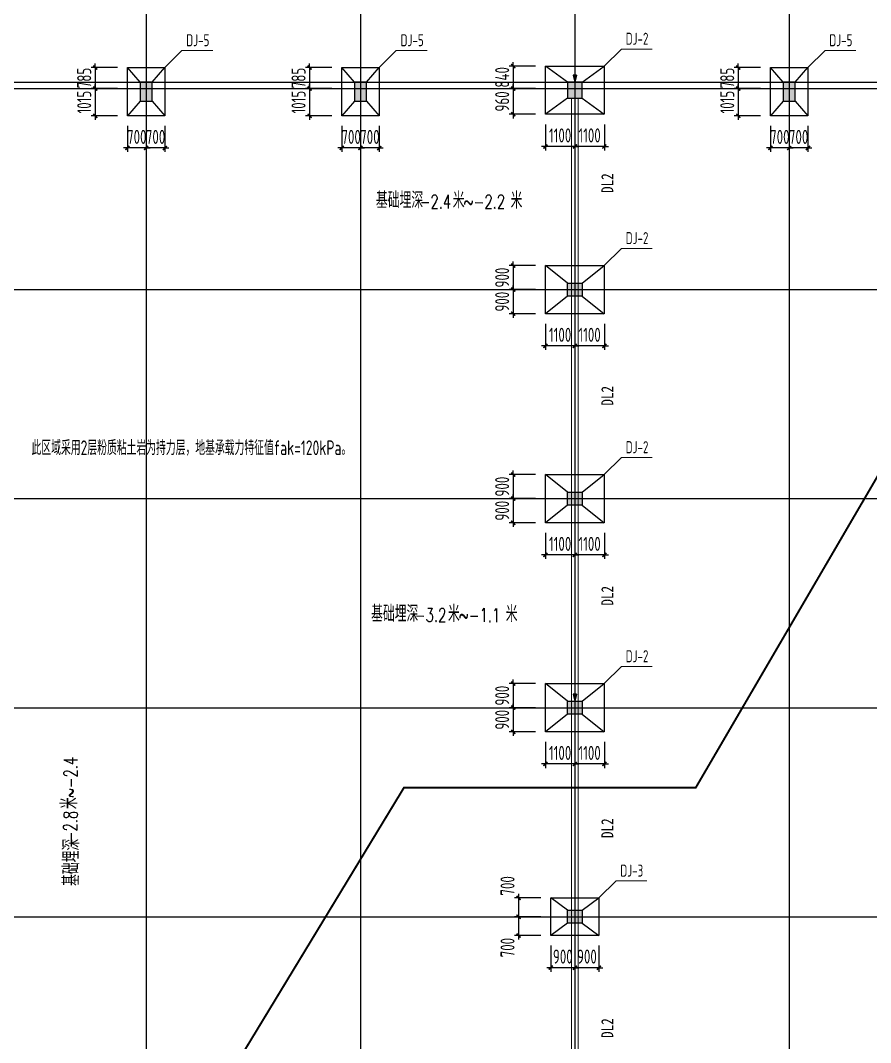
# Model space of a CAD drawing. Header units: millimetres. Extents: x 6950065 to 7140129, y 16284814 to 19754034.
# Drawn here: x 6980650 to 7012378, y 18944365 to 18982502 of the extents above; entities that cross this region are included whole.
import ezdxf

# ---------------------------------------------------------------- set-up
doc = ezdxf.new("R2010")
doc.units = ezdxf.units.MM
doc.header["$LTSCALE"] = 1500
doc.header["$MEASUREMENT"] = 0
doc.linetypes.add('94', pattern=[0])
doc.linetypes.add('DASH', pattern=[0.35, 0.25, -0.1])
doc.layers.get('Defpoints').update_dxf_attribs({"color": 1})
for name, color, linetype in [('1', 7, 'Continuous'), ('3', 3, 'Continuous'), ('AXIS', 3, 'Continuous'), ('COLU', 253, 'Continuous'), ('COLU_DIM', 3, 'Continuous'), ('COLU_HATCH', 251, 'Continuous'), ('C型钢', 6, 'Continuous'), ('dim', 7, 'Continuous'), ('DIM_SYMB', 165, 'Continuous'), ('搅拌桩', 136, 'Continuous'), ('轴线__尺寸数字', 253, 'Continuous')]:
    doc.layers.add(name, color=color, linetype=linetype)
doc.layers.add('BEAM_CON', color=4, linetype='Continuous', lineweight=0)
doc.layers.add('COLU_NUM', color=7, linetype='Continuous', lineweight=0)
doc.styles.add('_TCH_DIM', font='SIMPLEX', dxfattribs={"bigfont": 'GBCBIG'})
doc.styles.add('TSSD_Dimension', font='Tssdeng.shx', dxfattribs={"width": 0.7, "bigfont": 'hztxt.shx'})
doc.styles.add('TSSD_Label', font='Tssdeng.shx', dxfattribs={"width": 0.7, "bigfont": 'hztxt.shx'})
doc.styles.add('TSSD_REIN', font='tssdeng.shx', dxfattribs={"width": 0.7, "bigfont": 'tssdchn.shx'})
doc.styles.add('黑体', font='simhei.ttf', dxfattribs={"width": 0.8})
doc.dimstyles.new('TSSD_150_150', dxfattribs={"dimtxt": 525, "dimasz": 150, "dimexe": 150, "dimexo": 375, "dimgap": 150, "dimtad": 1, "dimdec": 0, "dimzin": 0, "dimdsep": 46, "dimtxsty": 'TSSD_Dimension', "dimblk": 'ARCHTICK', "dimcen": 0, "dimdle": 150, "dimclrt": 7, "dimadec": 0, "dimazin": 0, "dimtfac": 1, "dimtdec": 0, "dimtix": 1, "dimtmove": 2, "dimatfit": 3, "dimfxl": 0, "dimtolj": 1, "dimtzin": 0, "dimarcsym": 0})

# ---------------------------------------------------------------- blocks, each defined once
blk = doc.blocks.new('jmv')
at = {"layer": 'COLU_HATCH'}
for points in [[(6327626, 18801920), (6328066, 18801920), (6328066, 18802630), (6327626, 18802630)], [(6335626, 18801920), (6336066, 18801920), (6336066, 18802630), (6335626, 18802630)], [(6343576, 18802030), (6344116, 18802030), (6344116, 18802630), (6343576, 18802630)], [(6351626, 18801920), (6352066, 18801920), (6352066, 18802630), (6351626, 18802630)], [(6343576, 18795130), (6344116, 18795130), (6344116, 18794650), (6343576, 18794650)], [(6343576, 18787330), (6344116, 18787330), (6344116, 18786850), (6343576, 18786850)], [(6343576, 18779530), (6344116, 18779530), (6344116, 18779050), (6343576, 18779050)], [(6343576, 18771730), (6344116, 18771730), (6344116, 18771250), (6343576, 18771250)]]:
    blk.add_hatch(color=256, dxfattribs=at).paths.add_polyline_path(points)
at = {"layer": 'COLU'}
for points in [[(6327626, 18801920), (6328066, 18801920), (6328066, 18802630), (6327626, 18802630)], [(6335626, 18801920), (6336066, 18801920), (6336066, 18802630), (6335626, 18802630)], [(6343576, 18802030), (6344116, 18802030), (6344116, 18802630), (6343576, 18802630)], [(6351626, 18801920), (6352066, 18801920), (6352066, 18802630), (6351626, 18802630)], [(6343576, 18795130), (6344116, 18795130), (6344116, 18794650), (6343576, 18794650)], [(6343576, 18787330), (6344116, 18787330), (6344116, 18786850), (6343576, 18786850)], [(6343576, 18779530), (6344116, 18779530), (6344116, 18779050), (6343576, 18779050)], [(6343576, 18771730), (6344116, 18771730), (6344116, 18771250), (6343576, 18771250)]]:
    blk.add_lwpolyline(points, close=True, dxfattribs=at)
blk = doc.blocks.new('_ArchTick')
at = {"color": 0, "linetype": 'ByBlock', "const_width": 0.4}
blk.add_lwpolyline([(-0.5, -0.5), (0.5, 0.5)], dxfattribs=at)
blk = doc.blocks.new('*D794')
at = {"layer": 'COLU_DIM', "color": 0, "lineweight": -2}
for p, q in [((7001342, 18971184), (7001342, 18970209)), ((7002442, 18971184), (7002442, 18970209)), ((7001342, 18970359), (7001192, 18970359)), ((7002442, 18970359), (7001342, 18970359)), ((7002442, 18970359), (7002592, 18970359))]:
    blk.add_line(p, q, dxfattribs=at)
at = {"layer": 'Defpoints', "color": 0}
for p in [(7001342, 18971559), (7002442, 18971559), (7001342, 18970359)]:
    blk.add_point(p, dxfattribs=at)
at = {"layer": 'COLU_DIM', "color": 0, "lineweight": -2, "xscale": 150, "yscale": 150, "zscale": 150}
blk.add_blockref('_ArchTick', (7001342, 18970359), dxfattribs=at)
at = {"layer": 'COLU_DIM', "color": 0, "lineweight": -2, "xscale": 150, "yscale": 150, "zscale": 150, "rotation": 180}
blk.add_blockref('_ArchTick', (7002442, 18970359), dxfattribs=at)
at = {"layer": 'COLU_DIM', "color": 7, "insert": (7001892, 18970772), "char_height": 525, "attachment_point": 5, "style": 'TSSD_Dimension'}
blk.add_mtext('\\A1;1100', dxfattribs=at)
blk = doc.blocks.new('*D795')
at = {"layer": 'COLU_DIM', "color": 0, "lineweight": -2}
for p, q in [((7000242, 18971184), (7000242, 18970209)), ((7001342, 18971184), (7001342, 18970209)), ((7000242, 18970359), (7000092, 18970359)), ((7001342, 18970359), (7000242, 18970359)), ((7001342, 18970359), (7001492, 18970359))]:
    blk.add_line(p, q, dxfattribs=at)
at = {"layer": 'Defpoints', "color": 0}
for p in [(7000242, 18971559), (7001342, 18971559), (7000242, 18970359)]:
    blk.add_point(p, dxfattribs=at)
at = {"layer": 'COLU_DIM', "color": 0, "lineweight": -2, "xscale": 150, "yscale": 150, "zscale": 150}
blk.add_blockref('_ArchTick', (7000242, 18970359), dxfattribs=at)
at = {"layer": 'COLU_DIM', "color": 0, "lineweight": -2, "xscale": 150, "yscale": 150, "zscale": 150, "rotation": 180}
blk.add_blockref('_ArchTick', (7001342, 18970359), dxfattribs=at)
at = {"layer": 'COLU_DIM', "color": 7, "insert": (7000792, 18970772), "char_height": 525, "attachment_point": 5, "style": 'TSSD_Dimension'}
blk.add_mtext('\\A1;1100', dxfattribs=at)
blk = doc.blocks.new('*D796')
at = {"layer": 'COLU_DIM', "color": 0, "lineweight": -2}
for p, q in [((6999867, 18973359), (6998892, 18973359)), ((6999042, 18973359), (6999042, 18973509)), ((6999042, 18973359), (6999042, 18972459)), ((6999867, 18972459), (6998892, 18972459)), ((6999042, 18972459), (6999042, 18972309))]:
    blk.add_line(p, q, dxfattribs=at)
at = {"layer": 'Defpoints', "color": 0}
for p in [(7000242, 18973359), (6999042, 18972459), (7000242, 18972459)]:
    blk.add_point(p, dxfattribs=at)
at = {"layer": 'COLU_DIM', "color": 0, "lineweight": -2, "xscale": 150, "yscale": 150, "zscale": 150}
for p, rotation in [((6999042, 18973359), 270), ((6999042, 18972459), 90)]:
    blk.add_blockref('_ArchTick', p, dxfattribs=dict(at, rotation=rotation))
at = {"layer": 'COLU_DIM', "color": 7, "insert": (6998629, 18972909), "char_height": 525, "attachment_point": 5, "rotation": 90, "style": 'TSSD_Dimension'}
blk.add_mtext('\\A1;900', dxfattribs=at)
blk = doc.blocks.new('*D797')
at = {"layer": 'COLU_DIM', "color": 0, "lineweight": -2}
for p, q in [((6999867, 18972459), (6998892, 18972459)), ((6999042, 18972459), (6999042, 18972609)), ((6999042, 18972459), (6999042, 18971559)), ((6999867, 18971559), (6998892, 18971559)), ((6999042, 18971559), (6999042, 18971409))]:
    blk.add_line(p, q, dxfattribs=at)
at = {"layer": 'Defpoints', "color": 0}
for p in [(7000242, 18972459), (6999042, 18971559), (7000242, 18971559)]:
    blk.add_point(p, dxfattribs=at)
at = {"layer": 'COLU_DIM', "color": 0, "lineweight": -2, "xscale": 150, "yscale": 150, "zscale": 150}
for p, rotation in [((6999042, 18972459), 270), ((6999042, 18971559), 90)]:
    blk.add_blockref('_ArchTick', p, dxfattribs=dict(at, rotation=rotation))
at = {"layer": 'COLU_DIM', "color": 7, "insert": (6998629, 18972009), "char_height": 525, "attachment_point": 5, "rotation": 90, "style": 'TSSD_Dimension'}
blk.add_mtext('\\A1;900', dxfattribs=at)
blk = doc.blocks.new('*D798')
at = {"layer": 'COLU_DIM', "color": 0, "lineweight": -2}
for p, q in [((7001342, 18963384), (7001342, 18962409)), ((7002442, 18963384), (7002442, 18962409)), ((7001342, 18962559), (7001192, 18962559)), ((7002442, 18962559), (7001342, 18962559)), ((7002442, 18962559), (7002592, 18962559))]:
    blk.add_line(p, q, dxfattribs=at)
at = {"layer": 'Defpoints', "color": 0}
for p in [(7001342, 18963759), (7002442, 18963759), (7001342, 18962559)]:
    blk.add_point(p, dxfattribs=at)
at = {"layer": 'COLU_DIM', "color": 0, "lineweight": -2, "xscale": 150, "yscale": 150, "zscale": 150}
blk.add_blockref('_ArchTick', (7001342, 18962559), dxfattribs=at)
at = {"layer": 'COLU_DIM', "color": 0, "lineweight": -2, "xscale": 150, "yscale": 150, "zscale": 150, "rotation": 180}
blk.add_blockref('_ArchTick', (7002442, 18962559), dxfattribs=at)
at = {"layer": 'COLU_DIM', "color": 7, "insert": (7001892, 18962972), "char_height": 525, "attachment_point": 5, "style": 'TSSD_Dimension'}
blk.add_mtext('\\A1;1100', dxfattribs=at)
blk = doc.blocks.new('*D799')
at = {"layer": 'COLU_DIM', "color": 0, "lineweight": -2}
for p, q in [((7000242, 18963384), (7000242, 18962409)), ((7001342, 18963384), (7001342, 18962409)), ((7000242, 18962559), (7000092, 18962559)), ((7001342, 18962559), (7000242, 18962559)), ((7001342, 18962559), (7001492, 18962559))]:
    blk.add_line(p, q, dxfattribs=at)
at = {"layer": 'Defpoints', "color": 0}
for p in [(7000242, 18963759), (7001342, 18963759), (7000242, 18962559)]:
    blk.add_point(p, dxfattribs=at)
at = {"layer": 'COLU_DIM', "color": 0, "lineweight": -2, "xscale": 150, "yscale": 150, "zscale": 150}
blk.add_blockref('_ArchTick', (7000242, 18962559), dxfattribs=at)
at = {"layer": 'COLU_DIM', "color": 0, "lineweight": -2, "xscale": 150, "yscale": 150, "zscale": 150, "rotation": 180}
blk.add_blockref('_ArchTick', (7001342, 18962559), dxfattribs=at)
at = {"layer": 'COLU_DIM', "color": 7, "insert": (7000792, 18962972), "char_height": 525, "attachment_point": 5, "style": 'TSSD_Dimension'}
blk.add_mtext('\\A1;1100', dxfattribs=at)
blk = doc.blocks.new('*D800')
at = {"layer": 'COLU_DIM', "color": 0, "lineweight": -2}
for p, q in [((6999042, 18965559), (6999042, 18965709)), ((6999867, 18965559), (6998892, 18965559)), ((6999042, 18965559), (6999042, 18964659)), ((6999867, 18964659), (6998892, 18964659)), ((6999042, 18964659), (6999042, 18964509))]:
    blk.add_line(p, q, dxfattribs=at)
at = {"layer": 'Defpoints', "color": 0}
for p in [(7000242, 18965559), (6999042, 18964659), (7000242, 18964659)]:
    blk.add_point(p, dxfattribs=at)
at = {"layer": 'COLU_DIM', "color": 0, "lineweight": -2, "xscale": 150, "yscale": 150, "zscale": 150}
for p, rotation in [((6999042, 18965559), 270), ((6999042, 18964659), 90)]:
    blk.add_blockref('_ArchTick', p, dxfattribs=dict(at, rotation=rotation))
at = {"layer": 'COLU_DIM', "color": 7, "insert": (6998629, 18965109), "char_height": 525, "attachment_point": 5, "rotation": 90, "style": 'TSSD_Dimension'}
blk.add_mtext('\\A1;900', dxfattribs=at)
blk = doc.blocks.new('*D801')
at = {"layer": 'COLU_DIM', "color": 0, "lineweight": -2}
for p, q in [((6999042, 18964659), (6999042, 18964809)), ((6999867, 18964659), (6998892, 18964659)), ((6999042, 18964659), (6999042, 18963759)), ((6999867, 18963759), (6998892, 18963759)), ((6999042, 18963759), (6999042, 18963609))]:
    blk.add_line(p, q, dxfattribs=at)
at = {"layer": 'Defpoints', "color": 0}
for p in [(7000242, 18964659), (6999042, 18963759), (7000242, 18963759)]:
    blk.add_point(p, dxfattribs=at)
at = {"layer": 'COLU_DIM', "color": 0, "lineweight": -2, "xscale": 150, "yscale": 150, "zscale": 150}
for p, rotation in [((6999042, 18964659), 270), ((6999042, 18963759), 90)]:
    blk.add_blockref('_ArchTick', p, dxfattribs=dict(at, rotation=rotation))
at = {"layer": 'COLU_DIM', "color": 7, "insert": (6998629, 18964209), "char_height": 525, "attachment_point": 5, "rotation": 90, "style": 'TSSD_Dimension'}
blk.add_mtext('\\A1;900', dxfattribs=at)
blk = doc.blocks.new('*D802')
at = {"layer": 'COLU_DIM', "color": 0, "lineweight": -2}
for p, q in [((7001342, 18955584), (7001342, 18954609)), ((7002442, 18955584), (7002442, 18954609)), ((7001342, 18954759), (7001192, 18954759)), ((7002442, 18954759), (7001342, 18954759)), ((7002442, 18954759), (7002592, 18954759))]:
    blk.add_line(p, q, dxfattribs=at)
at = {"layer": 'Defpoints', "color": 0}
for p in [(7001342, 18955959), (7002442, 18955959), (7001342, 18954759)]:
    blk.add_point(p, dxfattribs=at)
at = {"layer": 'COLU_DIM', "color": 0, "lineweight": -2, "xscale": 150, "yscale": 150, "zscale": 150}
blk.add_blockref('_ArchTick', (7001342, 18954759), dxfattribs=at)
at = {"layer": 'COLU_DIM', "color": 0, "lineweight": -2, "xscale": 150, "yscale": 150, "zscale": 150, "rotation": 180}
blk.add_blockref('_ArchTick', (7002442, 18954759), dxfattribs=at)
at = {"layer": 'COLU_DIM', "color": 7, "insert": (7001892, 18955172), "char_height": 525, "attachment_point": 5, "style": 'TSSD_Dimension'}
blk.add_mtext('\\A1;1100', dxfattribs=at)
blk = doc.blocks.new('*D803')
at = {"layer": 'COLU_DIM', "color": 0, "lineweight": -2}
for p, q in [((7000242, 18955584), (7000242, 18954609)), ((7001342, 18955584), (7001342, 18954609)), ((7000242, 18954759), (7000092, 18954759)), ((7001342, 18954759), (7000242, 18954759)), ((7001342, 18954759), (7001492, 18954759))]:
    blk.add_line(p, q, dxfattribs=at)
at = {"layer": 'Defpoints', "color": 0}
for p in [(7000242, 18955959), (7001342, 18955959), (7000242, 18954759)]:
    blk.add_point(p, dxfattribs=at)
at = {"layer": 'COLU_DIM', "color": 0, "lineweight": -2, "xscale": 150, "yscale": 150, "zscale": 150}
blk.add_blockref('_ArchTick', (7000242, 18954759), dxfattribs=at)
at = {"layer": 'COLU_DIM', "color": 0, "lineweight": -2, "xscale": 150, "yscale": 150, "zscale": 150, "rotation": 180}
blk.add_blockref('_ArchTick', (7001342, 18954759), dxfattribs=at)
at = {"layer": 'COLU_DIM', "color": 7, "insert": (7000792, 18955172), "char_height": 525, "attachment_point": 5, "style": 'TSSD_Dimension'}
blk.add_mtext('\\A1;1100', dxfattribs=at)
blk = doc.blocks.new('*D804')
at = {"layer": 'COLU_DIM', "color": 0, "lineweight": -2}
for p, q in [((6999867, 18957759), (6998892, 18957759)), ((6999042, 18957759), (6999042, 18957909)), ((6999042, 18957759), (6999042, 18956859)), ((6999867, 18956859), (6998892, 18956859)), ((6999042, 18956859), (6999042, 18956709))]:
    blk.add_line(p, q, dxfattribs=at)
at = {"layer": 'Defpoints', "color": 0}
for p in [(7000242, 18957759), (6999042, 18956859), (7000242, 18956859)]:
    blk.add_point(p, dxfattribs=at)
at = {"layer": 'COLU_DIM', "color": 0, "lineweight": -2, "xscale": 150, "yscale": 150, "zscale": 150}
for p, rotation in [((6999042, 18957759), 270), ((6999042, 18956859), 90)]:
    blk.add_blockref('_ArchTick', p, dxfattribs=dict(at, rotation=rotation))
at = {"layer": 'COLU_DIM', "color": 7, "insert": (6998629, 18957309), "char_height": 525, "attachment_point": 5, "rotation": 90, "style": 'TSSD_Dimension'}
blk.add_mtext('\\A1;900', dxfattribs=at)
blk = doc.blocks.new('*D805')
at = {"layer": 'COLU_DIM', "color": 0, "lineweight": -2}
for p, q in [((6999867, 18956859), (6998892, 18956859)), ((6999042, 18956859), (6999042, 18957009)), ((6999042, 18956859), (6999042, 18955959)), ((6999867, 18955959), (6998892, 18955959)), ((6999042, 18955959), (6999042, 18955809))]:
    blk.add_line(p, q, dxfattribs=at)
at = {"layer": 'Defpoints', "color": 0}
for p in [(7000242, 18956859), (6999042, 18955959), (7000242, 18955959)]:
    blk.add_point(p, dxfattribs=at)
at = {"layer": 'COLU_DIM', "color": 0, "lineweight": -2, "xscale": 150, "yscale": 150, "zscale": 150}
for p, rotation in [((6999042, 18956859), 270), ((6999042, 18955959), 90)]:
    blk.add_blockref('_ArchTick', p, dxfattribs=dict(at, rotation=rotation))
at = {"layer": 'COLU_DIM', "color": 7, "insert": (6998629, 18956409), "char_height": 525, "attachment_point": 5, "rotation": 90, "style": 'TSSD_Dimension'}
blk.add_mtext('\\A1;900', dxfattribs=at)
blk = doc.blocks.new('*D806')
at = {"layer": 'COLU_DIM', "color": 0, "lineweight": -2}
for p, q in [((7001342, 18947984), (7001342, 18947009)), ((7002242, 18947984), (7002242, 18947009)), ((7001342, 18947159), (7001192, 18947159)), ((7002242, 18947159), (7001342, 18947159)), ((7002242, 18947159), (7002392, 18947159))]:
    blk.add_line(p, q, dxfattribs=at)
at = {"layer": 'Defpoints', "color": 0}
for p in [(7001342, 18948359), (7002242, 18948359), (7001342, 18947159)]:
    blk.add_point(p, dxfattribs=at)
at = {"layer": 'COLU_DIM', "color": 0, "lineweight": -2, "xscale": 150, "yscale": 150, "zscale": 150}
blk.add_blockref('_ArchTick', (7001342, 18947159), dxfattribs=at)
at = {"layer": 'COLU_DIM', "color": 0, "lineweight": -2, "xscale": 150, "yscale": 150, "zscale": 150, "rotation": 180}
blk.add_blockref('_ArchTick', (7002242, 18947159), dxfattribs=at)
at = {"layer": 'COLU_DIM', "color": 7, "insert": (7001792, 18947572), "char_height": 525, "attachment_point": 5, "style": 'TSSD_Dimension'}
blk.add_mtext('\\A1;900', dxfattribs=at)
blk = doc.blocks.new('*D807')
at = {"layer": 'COLU_DIM', "color": 0, "lineweight": -2}
for p, q in [((7000442, 18947984), (7000442, 18947009)), ((7001342, 18947984), (7001342, 18947009)), ((7000442, 18947159), (7000292, 18947159)), ((7001342, 18947159), (7000442, 18947159)), ((7001342, 18947159), (7001492, 18947159))]:
    blk.add_line(p, q, dxfattribs=at)
at = {"layer": 'Defpoints', "color": 0}
for p in [(7000442, 18948359), (7001342, 18948359), (7000442, 18947159)]:
    blk.add_point(p, dxfattribs=at)
at = {"layer": 'COLU_DIM', "color": 0, "lineweight": -2, "xscale": 150, "yscale": 150, "zscale": 150}
blk.add_blockref('_ArchTick', (7000442, 18947159), dxfattribs=at)
at = {"layer": 'COLU_DIM', "color": 0, "lineweight": -2, "xscale": 150, "yscale": 150, "zscale": 150, "rotation": 180}
blk.add_blockref('_ArchTick', (7001342, 18947159), dxfattribs=at)
at = {"layer": 'COLU_DIM', "color": 7, "insert": (7000892, 18947572), "char_height": 525, "attachment_point": 5, "style": 'TSSD_Dimension'}
blk.add_mtext('\\A1;900', dxfattribs=at)
blk = doc.blocks.new('*D808')
at = {"layer": 'COLU_DIM', "color": 0, "lineweight": -2}
for p, q in [((7000067, 18949759), (6999092, 18949759)), ((6999242, 18949909), (6999242, 18948909)), ((7000067, 18949059), (6999092, 18949059))]:
    blk.add_line(p, q, dxfattribs=at)
at = {"layer": 'Defpoints', "color": 0}
for p in [(7000442, 18949759), (6999242, 18949059), (7000442, 18949059)]:
    blk.add_point(p, dxfattribs=at)
at = {"layer": 'COLU_DIM', "color": 0, "lineweight": -2, "xscale": 150, "yscale": 150, "zscale": 150}
for p, rotation in [((6999242, 18949759), 90), ((6999242, 18949059), 270)]:
    blk.add_blockref('_ArchTick', p, dxfattribs=dict(at, rotation=rotation))
at = {"layer": 'COLU_DIM', "color": 7, "insert": (6998829, 18950211), "char_height": 525, "attachment_point": 5, "rotation": 90, "style": 'TSSD_Dimension'}
blk.add_mtext('\\A1;700', dxfattribs=at)
blk = doc.blocks.new('*D809')
at = {"layer": 'COLU_DIM', "color": 0, "lineweight": -2}
for p, q in [((6999242, 18949209), (6999242, 18948209)), ((7000067, 18949059), (6999092, 18949059)), ((7000067, 18948359), (6999092, 18948359))]:
    blk.add_line(p, q, dxfattribs=at)
at = {"layer": 'Defpoints', "color": 0}
for p in [(7000442, 18949059), (6999242, 18948359), (7000442, 18948359)]:
    blk.add_point(p, dxfattribs=at)
at = {"layer": 'COLU_DIM', "color": 0, "lineweight": -2, "xscale": 150, "yscale": 150, "zscale": 150}
for p, rotation in [((6999242, 18949059), 90), ((6999242, 18948359), 270)]:
    blk.add_blockref('_ArchTick', p, dxfattribs=dict(at, rotation=rotation))
at = {"layer": 'COLU_DIM', "color": 7, "insert": (6998829, 18947907), "char_height": 525, "attachment_point": 5, "rotation": 90, "style": 'TSSD_Dimension'}
blk.add_mtext('\\A1;700', dxfattribs=at)
blk = doc.blocks.new('*D1295')
at = {"layer": 'COLU_DIM', "color": 0, "lineweight": -2}
for p, q in [((6985342, 18978569), (6985342, 18977594)), ((6986042, 18978569), (6986042, 18977594)), ((6985342, 18977744), (6985192, 18977744)), ((6986042, 18977744), (6985342, 18977744)), ((6986042, 18977744), (6986192, 18977744))]:
    blk.add_line(p, q, dxfattribs=at)
at = {"layer": 'Defpoints', "color": 0}
for p in [(6985342, 18978944), (6986042, 18978944), (6985342, 18977744)]:
    blk.add_point(p, dxfattribs=at)
at = {"layer": 'COLU_DIM', "color": 0, "lineweight": -2, "xscale": 150, "yscale": 150, "zscale": 150}
blk.add_blockref('_ArchTick', (6985342, 18977744), dxfattribs=at)
at = {"layer": 'COLU_DIM', "color": 0, "lineweight": -2, "xscale": 150, "yscale": 150, "zscale": 150, "rotation": 180}
blk.add_blockref('_ArchTick', (6986042, 18977744), dxfattribs=at)
at = {"layer": 'COLU_DIM', "color": 7, "insert": (6985692, 18978157), "char_height": 525, "attachment_point": 5, "style": 'TSSD_Dimension'}
blk.add_mtext('\\A1;700', dxfattribs=at)
blk = doc.blocks.new('*D1296')
at = {"layer": 'COLU_DIM', "color": 0, "lineweight": -2}
for p, q in [((6984642, 18978569), (6984642, 18977594)), ((6985342, 18978569), (6985342, 18977594)), ((6984642, 18977744), (6984492, 18977744)), ((6985342, 18977744), (6984642, 18977744)), ((6985342, 18977744), (6985492, 18977744))]:
    blk.add_line(p, q, dxfattribs=at)
at = {"layer": 'Defpoints', "color": 0}
for p in [(6984642, 18978944), (6985342, 18978944), (6984642, 18977744)]:
    blk.add_point(p, dxfattribs=at)
at = {"layer": 'COLU_DIM', "color": 0, "lineweight": -2, "xscale": 150, "yscale": 150, "zscale": 150}
blk.add_blockref('_ArchTick', (6984642, 18977744), dxfattribs=at)
at = {"layer": 'COLU_DIM', "color": 0, "lineweight": -2, "xscale": 150, "yscale": 150, "zscale": 150, "rotation": 180}
blk.add_blockref('_ArchTick', (6985342, 18977744), dxfattribs=at)
at = {"layer": 'COLU_DIM', "color": 7, "insert": (6984992, 18978157), "char_height": 525, "attachment_point": 5, "style": 'TSSD_Dimension'}
blk.add_mtext('\\A1;700', dxfattribs=at)
blk = doc.blocks.new('*D1297')
at = {"layer": 'COLU_DIM', "color": 0, "lineweight": -2}
for p, q in [((6983442, 18980744), (6983442, 18980894)), ((6984267, 18980744), (6983292, 18980744)), ((6983442, 18980744), (6983442, 18979959)), ((6984267, 18979959), (6983292, 18979959)), ((6983442, 18979959), (6983442, 18979809))]:
    blk.add_line(p, q, dxfattribs=at)
at = {"layer": 'Defpoints', "color": 0}
for p in [(6984642, 18980744), (6983442, 18979959), (6984642, 18979959)]:
    blk.add_point(p, dxfattribs=at)
at = {"layer": 'COLU_DIM', "color": 0, "lineweight": -2, "xscale": 150, "yscale": 150, "zscale": 150}
for p, rotation in [((6983442, 18980744), 270), ((6983442, 18979959), 90)]:
    blk.add_blockref('_ArchTick', p, dxfattribs=dict(at, rotation=rotation))
at = {"layer": 'COLU_DIM', "color": 7, "insert": (6983029, 18980352), "char_height": 525, "attachment_point": 5, "rotation": 90, "style": 'TSSD_Dimension'}
blk.add_mtext('\\A1;785', dxfattribs=at)
blk = doc.blocks.new('*D1298')
at = {"layer": 'COLU_DIM', "color": 0, "lineweight": -2}
for p, q in [((6983442, 18979959), (6983442, 18980109)), ((6984267, 18979959), (6983292, 18979959)), ((6983442, 18979959), (6983442, 18978944)), ((6984267, 18978944), (6983292, 18978944)), ((6983442, 18978944), (6983442, 18978794))]:
    blk.add_line(p, q, dxfattribs=at)
at = {"layer": 'Defpoints', "color": 0}
for p in [(6984642, 18979959), (6983442, 18978944), (6984642, 18978944)]:
    blk.add_point(p, dxfattribs=at)
at = {"layer": 'COLU_DIM', "color": 0, "lineweight": -2, "xscale": 150, "yscale": 150, "zscale": 150}
for p, rotation in [((6983442, 18979959), 270), ((6983442, 18978944), 90)]:
    blk.add_blockref('_ArchTick', p, dxfattribs=dict(at, rotation=rotation))
at = {"layer": 'COLU_DIM', "color": 7, "insert": (6983029, 18979452), "char_height": 525, "attachment_point": 5, "rotation": 90, "style": 'TSSD_Dimension'}
blk.add_mtext('\\A1;1015', dxfattribs=at)
blk = doc.blocks.new('*D822')
at = {"layer": 'COLU_DIM', "color": 0, "lineweight": -2}
for p, q in [((7001342, 18978624), (7001342, 18977649)), ((7002442, 18978624), (7002442, 18977649)), ((7001342, 18977799), (7001192, 18977799)), ((7002442, 18977799), (7001342, 18977799)), ((7002442, 18977799), (7002592, 18977799))]:
    blk.add_line(p, q, dxfattribs=at)
at = {"layer": 'Defpoints', "color": 0}
for p in [(7001342, 18978999), (7002442, 18978999), (7001342, 18977799)]:
    blk.add_point(p, dxfattribs=at)
at = {"layer": 'COLU_DIM', "color": 0, "lineweight": -2, "xscale": 150, "yscale": 150, "zscale": 150}
blk.add_blockref('_ArchTick', (7001342, 18977799), dxfattribs=at)
at = {"layer": 'COLU_DIM', "color": 0, "lineweight": -2, "xscale": 150, "yscale": 150, "zscale": 150, "rotation": 180}
blk.add_blockref('_ArchTick', (7002442, 18977799), dxfattribs=at)
at = {"layer": 'COLU_DIM', "color": 7, "insert": (7001892, 18978212), "char_height": 525, "attachment_point": 5, "style": 'TSSD_Dimension'}
blk.add_mtext('\\A1;1100', dxfattribs=at)
blk = doc.blocks.new('*D823')
at = {"layer": 'COLU_DIM', "color": 0, "lineweight": -2}
for p, q in [((7000242, 18978624), (7000242, 18977649)), ((7001342, 18978624), (7001342, 18977649)), ((7000242, 18977799), (7000092, 18977799)), ((7001342, 18977799), (7000242, 18977799)), ((7001342, 18977799), (7001492, 18977799))]:
    blk.add_line(p, q, dxfattribs=at)
at = {"layer": 'Defpoints', "color": 0}
for p in [(7000242, 18978999), (7001342, 18978999), (7000242, 18977799)]:
    blk.add_point(p, dxfattribs=at)
at = {"layer": 'COLU_DIM', "color": 0, "lineweight": -2, "xscale": 150, "yscale": 150, "zscale": 150}
blk.add_blockref('_ArchTick', (7000242, 18977799), dxfattribs=at)
at = {"layer": 'COLU_DIM', "color": 0, "lineweight": -2, "xscale": 150, "yscale": 150, "zscale": 150, "rotation": 180}
blk.add_blockref('_ArchTick', (7001342, 18977799), dxfattribs=at)
at = {"layer": 'COLU_DIM', "color": 7, "insert": (7000792, 18978212), "char_height": 525, "attachment_point": 5, "style": 'TSSD_Dimension'}
blk.add_mtext('\\A1;1100', dxfattribs=at)
blk = doc.blocks.new('*D824')
at = {"layer": 'COLU_DIM', "color": 0, "lineweight": -2}
for p, q in [((6999042, 18980799), (6999042, 18980949)), ((6999867, 18980799), (6998892, 18980799)), ((6999042, 18980799), (6999042, 18979959)), ((6999867, 18979959), (6998892, 18979959)), ((6999042, 18979959), (6999042, 18979809))]:
    blk.add_line(p, q, dxfattribs=at)
at = {"layer": 'Defpoints', "color": 0}
for p in [(7000242, 18980799), (6999042, 18979959), (7000242, 18979959)]:
    blk.add_point(p, dxfattribs=at)
at = {"layer": 'COLU_DIM', "color": 0, "lineweight": -2, "xscale": 150, "yscale": 150, "zscale": 150}
for p, rotation in [((6999042, 18980799), 270), ((6999042, 18979959), 90)]:
    blk.add_blockref('_ArchTick', p, dxfattribs=dict(at, rotation=rotation))
at = {"layer": 'COLU_DIM', "color": 7, "insert": (6998629, 18980379), "char_height": 525, "attachment_point": 5, "rotation": 90, "style": 'TSSD_Dimension'}
blk.add_mtext('\\A1;840', dxfattribs=at)
blk = doc.blocks.new('*D825')
at = {"layer": 'COLU_DIM', "color": 0, "lineweight": -2}
for p, q in [((6999042, 18979959), (6999042, 18980109)), ((6999867, 18979959), (6998892, 18979959)), ((6999042, 18979959), (6999042, 18978999)), ((6999867, 18978999), (6998892, 18978999)), ((6999042, 18978999), (6999042, 18978849))]:
    blk.add_line(p, q, dxfattribs=at)
at = {"layer": 'Defpoints', "color": 0}
for p in [(7000242, 18979959), (6999042, 18978999), (7000242, 18978999)]:
    blk.add_point(p, dxfattribs=at)
at = {"layer": 'COLU_DIM', "color": 0, "lineweight": -2, "xscale": 150, "yscale": 150, "zscale": 150}
for p, rotation in [((6999042, 18979959), 270), ((6999042, 18978999), 90)]:
    blk.add_blockref('_ArchTick', p, dxfattribs=dict(at, rotation=rotation))
at = {"layer": 'COLU_DIM', "color": 7, "insert": (6998629, 18979479), "char_height": 525, "attachment_point": 5, "rotation": 90, "style": 'TSSD_Dimension'}
blk.add_mtext('\\A1;960', dxfattribs=at)
blk = doc.blocks.new('A$C177878A3')
at = {"layer": '1', "linetype": '94'}
blk.add_hatch(color=6, dxfattribs=at).paths.add_polyline_path([(112, 433), (0, 0), (224, 0)])
at = {"layer": '1', "color": 6, "linetype": '94'}
for p, q in [((0, 0), (112, 433)), ((224, 0), (112, 433)), ((0, 0), (224, 0))]:
    blk.add_line(p, q, dxfattribs=at)
blk = doc.blocks.new('A$C32175502')
at = {"layer": '1', "linetype": '94'}
blk.add_blockref('A$C177878A3', (0, 0), dxfattribs=at)
blk = doc.blocks.new('A$C3C5B3CE3')
at = {"layer": '1', "linetype": '94', "rotation": 180}
blk.add_blockref('A$C32175502', (224, 433), dxfattribs=at)
blk = doc.blocks.new('A$C43EB326B')
at = {"layer": '搅拌桩'}
blk.add_blockref('A$C3C5B3CE3', (0, 0), dxfattribs=at)
blk = doc.blocks.new('A$C2BB7790D')
at = {"layer": 'dim'}
blk.add_blockref('A$C43EB326B', (0, 0), dxfattribs=at)
blk = doc.blocks.new('*D1299')
at = {"layer": 'COLU_DIM', "color": 0, "lineweight": -2}
for p, q in [((6993342, 18978569), (6993342, 18977594)), ((6994042, 18978569), (6994042, 18977594)), ((6993342, 18977744), (6993192, 18977744)), ((6994042, 18977744), (6993342, 18977744)), ((6994042, 18977744), (6994192, 18977744))]:
    blk.add_line(p, q, dxfattribs=at)
at = {"layer": 'Defpoints', "color": 0}
for p in [(6993342, 18978944), (6994042, 18978944), (6993342, 18977744)]:
    blk.add_point(p, dxfattribs=at)
at = {"layer": 'COLU_DIM', "color": 0, "lineweight": -2, "xscale": 150, "yscale": 150, "zscale": 150}
blk.add_blockref('_ArchTick', (6993342, 18977744), dxfattribs=at)
at = {"layer": 'COLU_DIM', "color": 0, "lineweight": -2, "xscale": 150, "yscale": 150, "zscale": 150, "rotation": 180}
blk.add_blockref('_ArchTick', (6994042, 18977744), dxfattribs=at)
at = {"layer": 'COLU_DIM', "color": 7, "insert": (6993692, 18978157), "char_height": 525, "attachment_point": 5, "style": 'TSSD_Dimension'}
blk.add_mtext('\\A1;700', dxfattribs=at)
blk = doc.blocks.new('*D1300')
at = {"layer": 'COLU_DIM', "color": 0, "lineweight": -2}
for p, q in [((6992642, 18978569), (6992642, 18977594)), ((6993342, 18978569), (6993342, 18977594)), ((6992642, 18977744), (6992492, 18977744)), ((6993342, 18977744), (6992642, 18977744)), ((6993342, 18977744), (6993492, 18977744))]:
    blk.add_line(p, q, dxfattribs=at)
at = {"layer": 'Defpoints', "color": 0}
for p in [(6992642, 18978944), (6993342, 18978944), (6992642, 18977744)]:
    blk.add_point(p, dxfattribs=at)
at = {"layer": 'COLU_DIM', "color": 0, "lineweight": -2, "xscale": 150, "yscale": 150, "zscale": 150}
blk.add_blockref('_ArchTick', (6992642, 18977744), dxfattribs=at)
at = {"layer": 'COLU_DIM', "color": 0, "lineweight": -2, "xscale": 150, "yscale": 150, "zscale": 150, "rotation": 180}
blk.add_blockref('_ArchTick', (6993342, 18977744), dxfattribs=at)
at = {"layer": 'COLU_DIM', "color": 7, "insert": (6992992, 18978157), "char_height": 525, "attachment_point": 5, "style": 'TSSD_Dimension'}
blk.add_mtext('\\A1;700', dxfattribs=at)
blk = doc.blocks.new('*D1301')
at = {"layer": 'COLU_DIM', "color": 0, "lineweight": -2}
for p, q in [((6991442, 18980744), (6991442, 18980894)), ((6992267, 18980744), (6991292, 18980744)), ((6991442, 18980744), (6991442, 18979959)), ((6992267, 18979959), (6991292, 18979959)), ((6991442, 18979959), (6991442, 18979809))]:
    blk.add_line(p, q, dxfattribs=at)
at = {"layer": 'Defpoints', "color": 0}
for p in [(6992642, 18980744), (6991442, 18979959), (6992642, 18979959)]:
    blk.add_point(p, dxfattribs=at)
at = {"layer": 'COLU_DIM', "color": 0, "lineweight": -2, "xscale": 150, "yscale": 150, "zscale": 150}
for p, rotation in [((6991442, 18980744), 270), ((6991442, 18979959), 90)]:
    blk.add_blockref('_ArchTick', p, dxfattribs=dict(at, rotation=rotation))
at = {"layer": 'COLU_DIM', "color": 7, "insert": (6991029, 18980352), "char_height": 525, "attachment_point": 5, "rotation": 90, "style": 'TSSD_Dimension'}
blk.add_mtext('\\A1;785', dxfattribs=at)
blk = doc.blocks.new('*D1302')
at = {"layer": 'COLU_DIM', "color": 0, "lineweight": -2}
for p, q in [((6991442, 18979959), (6991442, 18980109)), ((6992267, 18979959), (6991292, 18979959)), ((6991442, 18979959), (6991442, 18978944)), ((6992267, 18978944), (6991292, 18978944)), ((6991442, 18978944), (6991442, 18978794))]:
    blk.add_line(p, q, dxfattribs=at)
at = {"layer": 'Defpoints', "color": 0}
for p in [(6992642, 18979959), (6991442, 18978944), (6992642, 18978944)]:
    blk.add_point(p, dxfattribs=at)
at = {"layer": 'COLU_DIM', "color": 0, "lineweight": -2, "xscale": 150, "yscale": 150, "zscale": 150}
for p, rotation in [((6991442, 18979959), 270), ((6991442, 18978944), 90)]:
    blk.add_blockref('_ArchTick', p, dxfattribs=dict(at, rotation=rotation))
at = {"layer": 'COLU_DIM', "color": 7, "insert": (6991029, 18979452), "char_height": 525, "attachment_point": 5, "rotation": 90, "style": 'TSSD_Dimension'}
blk.add_mtext('\\A1;1015', dxfattribs=at)
blk = doc.blocks.new('*D1303')
at = {"layer": 'COLU_DIM', "color": 0, "lineweight": -2}
for p, q in [((7009342, 18978569), (7009342, 18977594)), ((7010042, 18978569), (7010042, 18977594)), ((7009342, 18977744), (7009192, 18977744)), ((7010042, 18977744), (7009342, 18977744)), ((7010042, 18977744), (7010192, 18977744))]:
    blk.add_line(p, q, dxfattribs=at)
at = {"layer": 'Defpoints', "color": 0}
for p in [(7009342, 18978944), (7010042, 18978944), (7009342, 18977744)]:
    blk.add_point(p, dxfattribs=at)
at = {"layer": 'COLU_DIM', "color": 0, "lineweight": -2, "xscale": 150, "yscale": 150, "zscale": 150}
blk.add_blockref('_ArchTick', (7009342, 18977744), dxfattribs=at)
at = {"layer": 'COLU_DIM', "color": 0, "lineweight": -2, "xscale": 150, "yscale": 150, "zscale": 150, "rotation": 180}
blk.add_blockref('_ArchTick', (7010042, 18977744), dxfattribs=at)
at = {"layer": 'COLU_DIM', "color": 7, "insert": (7009692, 18978157), "char_height": 525, "attachment_point": 5, "style": 'TSSD_Dimension'}
blk.add_mtext('\\A1;700', dxfattribs=at)
blk = doc.blocks.new('*D1304')
at = {"layer": 'COLU_DIM', "color": 0, "lineweight": -2}
for p, q in [((7008642, 18978569), (7008642, 18977594)), ((7009342, 18978569), (7009342, 18977594)), ((7008642, 18977744), (7008492, 18977744)), ((7009342, 18977744), (7008642, 18977744)), ((7009342, 18977744), (7009492, 18977744))]:
    blk.add_line(p, q, dxfattribs=at)
at = {"layer": 'Defpoints', "color": 0}
for p in [(7008642, 18978944), (7009342, 18978944), (7008642, 18977744)]:
    blk.add_point(p, dxfattribs=at)
at = {"layer": 'COLU_DIM', "color": 0, "lineweight": -2, "xscale": 150, "yscale": 150, "zscale": 150}
blk.add_blockref('_ArchTick', (7008642, 18977744), dxfattribs=at)
at = {"layer": 'COLU_DIM', "color": 0, "lineweight": -2, "xscale": 150, "yscale": 150, "zscale": 150, "rotation": 180}
blk.add_blockref('_ArchTick', (7009342, 18977744), dxfattribs=at)
at = {"layer": 'COLU_DIM', "color": 7, "insert": (7008992, 18978157), "char_height": 525, "attachment_point": 5, "style": 'TSSD_Dimension'}
blk.add_mtext('\\A1;700', dxfattribs=at)
blk = doc.blocks.new('*D1305')
at = {"layer": 'COLU_DIM', "color": 0, "lineweight": -2}
for p, q in [((7007442, 18980744), (7007442, 18980894)), ((7008267, 18980744), (7007292, 18980744)), ((7007442, 18980744), (7007442, 18979959)), ((7008267, 18979959), (7007292, 18979959)), ((7007442, 18979959), (7007442, 18979809))]:
    blk.add_line(p, q, dxfattribs=at)
at = {"layer": 'Defpoints', "color": 0}
for p in [(7008642, 18980744), (7007442, 18979959), (7008642, 18979959)]:
    blk.add_point(p, dxfattribs=at)
at = {"layer": 'COLU_DIM', "color": 0, "lineweight": -2, "xscale": 150, "yscale": 150, "zscale": 150}
for p, rotation in [((7007442, 18980744), 270), ((7007442, 18979959), 90)]:
    blk.add_blockref('_ArchTick', p, dxfattribs=dict(at, rotation=rotation))
at = {"layer": 'COLU_DIM', "color": 7, "insert": (7007029, 18980352), "char_height": 525, "attachment_point": 5, "rotation": 90, "style": 'TSSD_Dimension'}
blk.add_mtext('\\A1;785', dxfattribs=at)
blk = doc.blocks.new('*D1306')
at = {"layer": 'COLU_DIM', "color": 0, "lineweight": -2}
for p, q in [((7007442, 18979959), (7007442, 18980109)), ((7008267, 18979959), (7007292, 18979959)), ((7007442, 18979959), (7007442, 18978944)), ((7008267, 18978944), (7007292, 18978944)), ((7007442, 18978944), (7007442, 18978794))]:
    blk.add_line(p, q, dxfattribs=at)
at = {"layer": 'Defpoints', "color": 0}
for p in [(7008642, 18979959), (7007442, 18978944), (7008642, 18978944)]:
    blk.add_point(p, dxfattribs=at)
at = {"layer": 'COLU_DIM', "color": 0, "lineweight": -2, "xscale": 150, "yscale": 150, "zscale": 150}
for p, rotation in [((7007442, 18979959), 270), ((7007442, 18978944), 90)]:
    blk.add_blockref('_ArchTick', p, dxfattribs=dict(at, rotation=rotation))
at = {"layer": 'COLU_DIM', "color": 7, "insert": (7007029, 18979452), "char_height": 525, "attachment_point": 5, "rotation": 90, "style": 'TSSD_Dimension'}
blk.add_mtext('\\A1;1015', dxfattribs=at)

msp = doc.modelspace()

# ---------------------------------------------------------------- linework, layer by layer
at = {"layer": 'AXIS', "color": 1}
for p, q in [((6985341.7, 18982959.1), (6985341.7, 18922959.1)), ((6993341.7, 18982959.1), (6993341.7, 18922959.1)), ((7001341.7, 18982959.1), (7001341.7, 18922959.1)), ((7009341.7, 18982959.1), (7009341.7, 18922959.1)), ((6974341.7, 18979959.1), (7028341.7, 18979959.1)), ((6974341.7, 18972459.1), (7030714.6, 18972459.1)), ((6974341.7, 18964659.1), (7030714.6, 18964659.1)), ((6974341.7, 18956859.1), (7030714.6, 18956859.1)), ((6974341.7, 18949059.1), (7030714.6, 18949059.1))]:
    msp.add_line(p, q, dxfattribs=at)
at = {"layer": 'BEAM_CON'}
for p, q in [((7001221.7, 18979599.1), (7001221.7, 18973359.1)), ((7001221.7, 18979599.1), (7001221.7, 18926319.1)), ((7001461.7, 18979599.1), (7001461.7, 18926319.1)), ((7001221.7, 18971559.1), (7001221.7, 18965559.1)), ((7001461.7, 18971559.1), (7001461.7, 18965559.1)), ((7001221.7, 18963759.1), (7001221.7, 18957759.1)), ((7001461.7, 18963759.1), (7001461.7, 18957759.1)), ((7001221.7, 18955959.1), (7001221.7, 18949759.1)), ((7001461.7, 18955959.1), (7001461.7, 18949759.1)), ((7001221.7, 18948359.1), (7001221.7, 18941959.1)), ((7001461.7, 18948359.1), (7001461.7, 18941959.1))]:
    msp.add_line(p, q, dxfattribs=at)
at = {"layer": 'COLU'}
for points in [[(6984641.7, 18980744.1), (6986041.7, 18980744.1), (6986041.7, 18978944.1), (6984641.7, 18978944.1)], [(6992641.7, 18980744.1), (6994041.7, 18980744.1), (6994041.7, 18978944.1), (6992641.7, 18978944.1)], [(7000241.7, 18980799.1), (7002441.7, 18980799.1), (7002441.7, 18978999.1), (7000241.7, 18978999.1)], [(7008641.7, 18980744.1), (7010041.7, 18980744.1), (7010041.7, 18978944.1), (7008641.7, 18978944.1)], [(7000241.7, 18973359.1), (7002441.7, 18973359.1), (7002441.7, 18971559.1), (7000241.7, 18971559.1)], [(7000241.7, 18965559.1), (7002441.7, 18965559.1), (7002441.7, 18963759.1), (7000241.7, 18963759.1)], [(7000241.7, 18957759.1), (7002441.7, 18957759.1), (7002441.7, 18955959.1), (7000241.7, 18955959.1)], [(7000441.7, 18949759.1), (7002241.7, 18949759.1), (7002241.7, 18948359.1), (7000441.7, 18948359.1)]]:
    msp.add_lwpolyline(points, close=True, dxfattribs=at)
at = {"layer": 'COLU_NUM'}
for p, q in [((6986041.7, 18980744.1), (6986678.1, 18981380.5)), ((6986678.1, 18981380.5), (6987829.1, 18981380.5)), ((6994041.7, 18980744.1), (6994678.1, 18981380.5)), ((6994678.1, 18981380.5), (6995829.1, 18981380.5)), ((7002441.7, 18980799.1), (7003078.1, 18981435.5)), ((7003078.1, 18981435.5), (7004229.1, 18981435.5)), ((7010041.7, 18980744.1), (7010678.1, 18981380.5)), ((7010678.1, 18981380.5), (7011829.1, 18981380.5)), ((7002441.7, 18973359.1), (7003078.1, 18973995.5)), ((7003078.1, 18973995.5), (7004229.1, 18973995.5)), ((7002441.7, 18965559.1), (7003078.1, 18966195.5)), ((7003078.1, 18966195.5), (7004229.1, 18966195.5)), ((7002441.7, 18957759.1), (7003078.1, 18958395.5)), ((7003078.1, 18958395.5), (7004229.1, 18958395.5)), ((7002241.7, 18949759.1), (7002878.1, 18950395.5)), ((7002878.1, 18950395.5), (7004029.1, 18950395.5))]:
    msp.add_line(p, q, dxfattribs=at)
at = {"layer": 'C型钢', "color": 3, "linetype": 'DASH', "const_width": 75}
msp.add_lwpolyline([(7022841.4, 18982967.2), (7005856.9, 18953880.5), (6994967.1, 18953880.5), (6980557.2, 18930137), (6972858.6, 18930137)], dxfattribs=at)
at = {"layer": 'C型钢', "color": 3}
for points in [[(6985121.7, 18980199.1), (6984641.7, 18980744.1)], [(6985561.7, 18980199.1), (6986041.7, 18980744.1)], [(6993121.7, 18980199.1), (6992641.7, 18980744.1)], [(6993561.7, 18980199.1), (6994041.7, 18980744.1)], [(7001071.7, 18980199.1), (7000241.7, 18980799.1)], [(7001611.7, 18980199.1), (7002441.7, 18980799.1)], [(7009121.7, 18980199.1), (7008641.7, 18980744.1)], [(7009561.7, 18980199.1), (7010041.7, 18980744.1)], [(6985121.7, 18979489.1), (6984641.7, 18978944.1)], [(6985561.7, 18979489.1), (6986041.7, 18978944.1)], [(6993121.7, 18979489.1), (6992641.7, 18978944.1)], [(6993561.7, 18979489.1), (6994041.7, 18978944.1)], [(7001071.7, 18979599.1), (7000241.7, 18978999.1)], [(7001611.7, 18979599.1), (7002441.7, 18978999.1)], [(7009121.7, 18979489.1), (7008641.7, 18978944.1)], [(7009561.7, 18979489.1), (7010041.7, 18978944.1)], [(7001071.7, 18972699.1), (7000241.7, 18973359.1)], [(7001611.7, 18972699.1), (7002441.7, 18973359.1)], [(7001071.7, 18972219.1), (7000241.7, 18971559.1)], [(7001611.7, 18972219.1), (7002441.7, 18971559.1)], [(7001071.7, 18964899.1), (7000241.7, 18965559.1)], [(7001611.7, 18964899.1), (7002441.7, 18965559.1)], [(7001071.7, 18964419.1), (7000241.7, 18963759.1)], [(7001611.7, 18964419.1), (7002441.7, 18963759.1)], [(7001071.7, 18957099.1), (7000241.7, 18957759.1)], [(7001611.7, 18957099.1), (7002441.7, 18957759.1)], [(7001071.7, 18956619.1), (7000241.7, 18955959.1)], [(7001611.7, 18956619.1), (7002441.7, 18955959.1)], [(7001071.7, 18949299.1), (7000441.7, 18949759.1)], [(7001611.7, 18949299.1), (7002241.7, 18949759.1)], [(7001071.7, 18948819.1), (7000441.7, 18948359.1)], [(7001611.7, 18948819.1), (7002241.7, 18948359.1)]]:
    msp.add_lwpolyline(points, dxfattribs=at)
at = {"layer": 'C型钢', "color": 4}
for points in [[(6977101.7, 18980199.1), (7025581.7, 18980199.1), (7025581.7, 18925719.1), (6977101.7, 18925719.1)], [(6977341.7, 18979959.1), (7025341.7, 18979959.1), (7025341.7, 18925959.1), (6977341.7, 18925959.1)]]:
    msp.add_lwpolyline(points, close=True, dxfattribs=at)
at = {"layer": 'DIM_SYMB'}
for points in [[(6991075.1, 18975323.4, 0, 0, 0), (7007025.1, 18975291, 120, 0, 0), (7007475.1, 18975290.1, 0, 0, 0)], [(6982936.9, 18944697.3, 0, 0, 0), (6982969.3, 18960647.3, 120, 0, 0), (6982970.3, 18961097.3, 0, 0, 0)], [(6991075.1, 18959896.5, 0, 0, 0), (7007025.1, 18959864.1, 120, 0, 0), (7007475.1, 18959863.2, 0, 0, 0)]]:
    msp.add_lwpolyline(points, format="xyseb", dxfattribs=at)

# ---------------------------------------------------------------- block references
at = {"layer": '3', "xscale": 0.6000000000931323, "yscale": 0.5999999999767169, "zscale": 0.6}
for p in [(7001274.7, 18980199.1), (7001274.7, 18957099.1)]:
    msp.add_blockref('A$C2BB7790D', p, dxfattribs=at)
at = {"layer": 'C型钢', "color": 3}
msp.add_blockref('jmv', (657495.6, 177569.1), dxfattribs=at)

# ---------------------------------------------------------------- texts
at = {"layer": 'COLU_NUM', "style": 'TSSD_Label', "width": 0.7}
for s, p in [('DJ-5', (6986837.2, 18981539.6)), ('DJ-5', (6994837.2, 18981539.6)), ('DJ-2', (7003237.2, 18981594.6)), ('DJ-5', (7010837.2, 18981539.6)), ('DJ-2', (7003237.2, 18974154.6)), ('DJ-2', (7003237.2, 18966354.6)), ('DJ-2', (7003237.2, 18958554.6)), ('DJ-3', (7003037.2, 18950554.6))]:
    msp.add_text(s, height=450, dxfattribs=at).set_placement(p)
at = {"layer": 'COLU_NUM', "style": '黑体', "width": 0.8}
for p in [(7002777.5, 18976064.3), (7002777.5, 18968129.5), (7002777.5, 18960667.7), (7002777.5, 18951995.6), (7002777.5, 18944537.8)]:
    msp.add_text('DL2', height=450, rotation=90, dxfattribs=at).set_placement(p)
at = {"layer": 'DIM_SYMB', "color": 7, "style": '_TCH_DIM'}
for s, height, rotation, p in [('基础埋深', 612.77, 359.88345, (6993916.5, 18975492.2)), ('米', 612.8, 359.88345, (6996784.9, 18975486.4)), ('米', 612.8, 359.88345, (6998941.9, 18975482)), ('基础埋深', 612.77, 359.88345, (6993736.8, 18960065.3)), ('米', 612.8, 359.88345, (6996605.1, 18960059.5)), ('米', 612.8, 359.88345, (6998762.2, 18960055.1)), ('米', 612.8, 89.88345, (6982773.9, 18953074.5)), ('基础埋深', 612.77, 89.88345, (6982848.6, 18950206.2))]:
    msp.add_text(s, height=height, rotation=rotation, dxfattribs=at).set_placement(p)
at = {"layer": 'DIM_SYMB', "color": 7, "style": '_TCH_DIM', "width": 0.705882}
for s, rotation, p in [('-2.4', 359.88345, (6995550.6, 18975488.9)), ('~-2.2', 359.88345, (6997193.4, 18975485.5)), ('-3.2', 359.88345, (6995370.9, 18960062)), ('~-1.1', 359.88345, (6997013.7, 18960058.6)), ('~-2.4', 89.88345, (6982774.8, 18953483)), ('-2.8', 89.88345, (6982771.4, 18951840.3))]:
    msp.add_text(s, height=510, rotation=rotation, dxfattribs=at).set_placement(p)
at = {"layer": '轴线__尺寸数字', "color": 6, "style": 'TSSD_REIN', "width": 0.7}
msp.add_text('此区域采用2层粉质粘土岩为持力层，地基承载力特征值fak=120kPa。', height=550.8, rotation=0, dxfattribs=at).set_placement((6981064.7, 18966281.7))

# ---------------------------------------------------------------- dimensions: what is measured, and where the dimension line sits
at = {"layer": 'COLU_DIM'}
for base, p1, p2, picture, middle in [((6983441.7, 18979959.1), (6984641.7, 18980744.1), (6984641.7, 18979959.1), '*D1297', (6983029.2, 18980351.6)), ((6991441.7, 18979959.1), (6992641.7, 18980744.1), (6992641.7, 18979959.1), '*D1301', (6991029.2, 18980351.6)), ((6999041.7, 18979959.1), (7000241.7, 18980799.1), (7000241.7, 18979959.1), '*D824', (6998629.2, 18980379.1)), ((7007441.7, 18979959.1), (7008641.7, 18980744.1), (7008641.7, 18979959.1), '*D1305', (7007029.2, 18980351.6)), ((6983441.7, 18978944.1), (6984641.7, 18979959.1), (6984641.7, 18978944.1), '*D1298', (6983029.2, 18979451.6)), ((6991441.7, 18978944.1), (6992641.7, 18979959.1), (6992641.7, 18978944.1), '*D1302', (6991029.2, 18979451.6)), ((6999041.7, 18978999.1), (7000241.7, 18979959.1), (7000241.7, 18978999.1), '*D825', (6998629.2, 18979479.1)), ((7007441.7, 18978944.1), (7008641.7, 18979959.1), (7008641.7, 18978944.1), '*D1306', (7007029.2, 18979451.6)), ((6999041.7, 18972459.1), (7000241.7, 18973359.1), (7000241.7, 18972459.1), '*D796', (6998629.2, 18972909.1)), ((6999041.7, 18971559.1), (7000241.7, 18972459.1), (7000241.7, 18971559.1), '*D797', (6998629.2, 18972009.1)), ((6999041.7, 18964659.1), (7000241.7, 18965559.1), (7000241.7, 18964659.1), '*D800', (6998629.2, 18965109.1)), ((6999041.7, 18963759.1), (7000241.7, 18964659.1), (7000241.7, 18963759.1), '*D801', (6998629.2, 18964209.1)), ((6999041.7, 18956859.1), (7000241.7, 18957759.1), (7000241.7, 18956859.1), '*D804', (6998629.2, 18957309.1)), ((6999041.7, 18955959.1), (7000241.7, 18956859.1), (7000241.7, 18955959.1), '*D805', (6998629.2, 18956409.1))]:
    dim = msp.add_linear_dim(base=base, p1=p1, p2=p2, angle=270, dimstyle='TSSD_150_150', dxfattribs=at)
    dim.commit()
    dim.dimension.update_dxf_attribs({"geometry": picture, "text_midpoint": middle})
for base, p1, p2, picture, middle in [((6984641.7, 18977744.1), (6985341.7, 18978944.1), (6984641.7, 18978944.1), '*D1296', (6984991.7, 18978156.6)), ((6985341.7, 18977744.1), (6986041.7, 18978944.1), (6985341.7, 18978944.1), '*D1295', (6985691.7, 18978156.6)), ((6992641.7, 18977744.1), (6993341.7, 18978944.1), (6992641.7, 18978944.1), '*D1300', (6992991.7, 18978156.6)), ((6993341.7, 18977744.1), (6994041.7, 18978944.1), (6993341.7, 18978944.1), '*D1299', (6993691.7, 18978156.6)), ((7000241.7, 18977799.1), (7001341.7, 18978999.1), (7000241.7, 18978999.1), '*D823', (7000791.7, 18978211.6)), ((7001341.7, 18977799.1), (7002441.7, 18978999.1), (7001341.7, 18978999.1), '*D822', (7001891.7, 18978211.6)), ((7008641.7, 18977744.1), (7009341.7, 18978944.1), (7008641.7, 18978944.1), '*D1304', (7008991.7, 18978156.6)), ((7009341.7, 18977744.1), (7010041.7, 18978944.1), (7009341.7, 18978944.1), '*D1303', (7009691.7, 18978156.6)), ((7000241.7, 18970359.1), (7001341.7, 18971559.1), (7000241.7, 18971559.1), '*D795', (7000791.7, 18970771.6)), ((7001341.7, 18970359.1), (7002441.7, 18971559.1), (7001341.7, 18971559.1), '*D794', (7001891.7, 18970771.6)), ((7000241.7, 18962559.1), (7001341.7, 18963759.1), (7000241.7, 18963759.1), '*D799', (7000791.7, 18962971.6)), ((7001341.7, 18962559.1), (7002441.7, 18963759.1), (7001341.7, 18963759.1), '*D798', (7001891.7, 18962971.6)), ((7000241.7, 18954759.1), (7001341.7, 18955959.1), (7000241.7, 18955959.1), '*D803', (7000791.7, 18955171.6)), ((7001341.7, 18954759.1), (7002441.7, 18955959.1), (7001341.7, 18955959.1), '*D802', (7001891.7, 18955171.6)), ((7000441.7, 18947159.1), (7001341.7, 18948359.1), (7000441.7, 18948359.1), '*D807', (7000891.7, 18947571.6)), ((7001341.7, 18947159.1), (7002241.7, 18948359.1), (7001341.7, 18948359.1), '*D806', (7001791.7, 18947571.6))]:
    dim = msp.add_linear_dim(base=base, p1=p1, p2=p2, dimstyle='TSSD_150_150', dxfattribs=at)
    dim.commit()
    dim.dimension.update_dxf_attribs({"geometry": picture, "text_midpoint": middle})
for base, p1, p2, picture, middle in [((6999241.7, 18949059.1), (7000441.7, 18949759.1), (7000441.7, 18949059.1), '*D808', (6998829.2, 18950210.7)), ((6999241.7, 18948359.1), (7000441.7, 18949059.1), (7000441.7, 18948359.1), '*D809', (6998829.2, 18947907.4))]:
    dim = msp.add_linear_dim(base=base, p1=p1, p2=p2, angle=270, dimstyle='TSSD_150_150', dxfattribs=at)
    dim.commit()
    dim.dimension.update_dxf_attribs({"geometry": picture, "text_midpoint": middle, "dimtype": 128})

doc.saveas('drawing.dxf')
